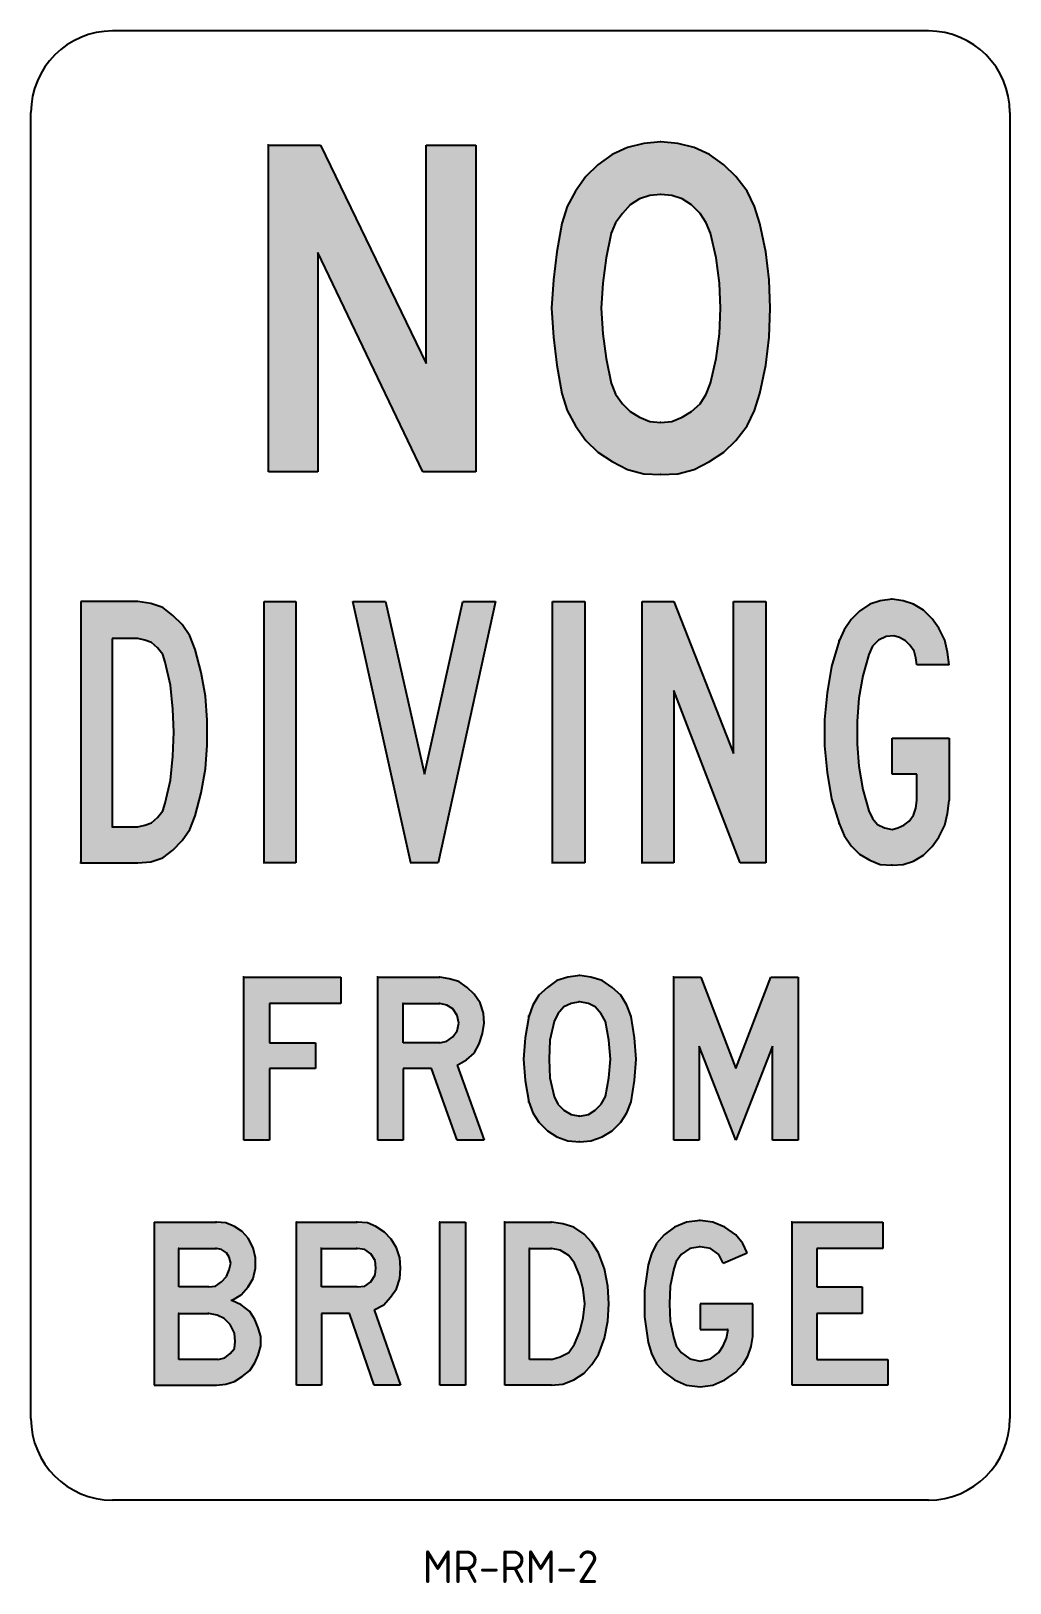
# Model space of a CAD drawing. Extents: x 215 to 290, y 136 to 255.
import ezdxf

# ---------------------------------------------------------------- set-up
doc = ezdxf.new("R2010")
doc.units = 0
doc.header["$MEASUREMENT"] = 0
doc.linetypes.add('CENTERX2', pattern=[101.6, 63.5, -12.7, 12.7, -12.7])
doc.layers.get('0').update_dxf_attribs({"linetype": 'CONTINUOUS'})
doc.layers.add('L35', color=3, linetype='CONTINUOUS')
doc.layers.add('T25', color=1, linetype='CONTINUOUS')
doc.styles.add('ISO', font='iso3098b.shx')

msp = doc.modelspace()

# ---------------------------------------------------------------- hatches: boundary and pattern name
at = {"layer": 'T25', "linetype": 'CENTERX2'}
h = msp.add_hatch(color=256, dxfattribs=at)
h.paths.add_polyline_path([(233.67, 221.1), (233.67, 246.13), (237.66, 246.13), (245.76, 229.4), (245.76, 246.13), (249.55, 246.13), (249.55, 221.1), (245.5, 221.1), (237.46, 237.9), (237.46, 221.1)])
edge = h.paths.add_edge_path()
edge.add_line((233.67, 246.13), (233.61, 246.13))
h = msp.add_hatch(color=256, dxfattribs=at)
h.paths.add_polyline_path([(270.34, 224.63), (270.92, 225.81), (271.32, 227.12), (271.77, 229.27), (272.03, 231.43), (272.1, 233.65), (272.03, 235.81), (271.77, 237.96), (271.32, 240.12), (270.92, 241.43), (270.34, 242.6), (269.49, 243.72), (268.57, 244.63), (267.46, 245.41), (266.28, 245.94), (265.04, 246.26), (263.74, 246.39), (262.43, 246.26), (261.19, 245.94), (260.01, 245.41), (258.9, 244.63), (257.98, 243.72), (257.2, 242.6), (256.55, 241.43), (256.15, 240.12), (255.76, 237.96), (255.5, 235.81), (255.37, 233.65), (255.5, 231.43), (255.76, 229.27), (256.15, 227.12), (256.55, 225.81), (257.2, 224.63), (257.98, 223.52), (258.9, 222.61), (260.01, 221.89), (261.19, 221.3), (262.43, 220.97), (263.74, 220.91), (265.04, 220.97), (266.28, 221.3), (267.46, 221.89), (268.57, 222.61), (269.49, 223.52)])
h.paths.add_polyline_path([(266.09, 225.74), (265.37, 225.29), (264.58, 224.96), (263.74, 224.89), (262.89, 224.96), (262.1, 225.29), (261.38, 225.74), (260.79, 226.33), (260.27, 227.05), (259.94, 227.9), (259.55, 229.8), (259.29, 231.69), (259.16, 233.65), (259.29, 235.55), (259.55, 237.51), (259.94, 239.4), (260.27, 240.19), (260.79, 240.9), (261.38, 241.56), (262.1, 242.02), (262.89, 242.28), (263.74, 242.34), (264.58, 242.28), (265.37, 242.02), (266.09, 241.56), (266.74, 240.9), (267.2, 240.19), (267.53, 239.4), (267.98, 237.51), (268.24, 235.55), (268.31, 233.65), (268.24, 231.69), (267.98, 229.8), (267.53, 227.9), (267.2, 227.05), (266.74, 226.33)], flags=16)
h = msp.add_hatch(color=256, dxfattribs=at)
h.paths.add_polyline_path([(228.84, 198.36), (228.97, 200.19), (228.97, 202.09), (228.84, 203.92), (228.51, 205.75), (228.05, 207.51), (227.66, 208.56), (227.07, 209.41), (226.35, 210.12), (225.57, 210.71), (224.66, 211.04), (223.67, 211.17), (219.3, 211.17), (219.3, 191.17), (223.67, 191.17), (224.66, 191.24), (225.57, 191.56), (226.35, 192.15), (227.07, 192.87), (227.66, 193.72), (228.05, 194.77), (228.51, 196.53)])
h.paths.add_polyline_path([(226.16, 197.51), (225.77, 195.75), (225.57, 195.16), (225.18, 194.64), (224.72, 194.24), (224.2, 194.05), (223.67, 193.92), (221.71, 193.92), (221.71, 208.36), (223.67, 208.36), (224.2, 208.23), (224.72, 208.03), (225.18, 207.64), (225.57, 207.12), (225.77, 206.53), (226.16, 204.77), (226.35, 202.94), (226.42, 201.17), (226.35, 199.34)], flags=16)
h = msp.add_hatch(color=256, dxfattribs=at)
h.paths.add_polyline_path([(264.72, 191.17), (262.3, 191.17), (262.3, 211.17), (264.72, 211.17), (269.29, 199.54), (269.29, 211.17), (271.77, 211.17), (271.77, 191.17), (269.81, 191.17), (264.72, 204.37)])
h.paths.add_polyline_path([(257.92, 191.17), (255.44, 191.17), (255.44, 211.17), (257.92, 211.17)])
h.paths.add_polyline_path([(246.68, 191.17), (244.59, 191.17), (240.14, 211.17), (242.63, 211.17), (245.63, 197.97), (248.57, 211.17), (251.06, 211.17)])
h.paths.add_polyline_path([(235.76, 191.17), (233.35, 191.17), (233.35, 211.17), (235.76, 211.17)])
edge = h.paths.add_edge_path()
edge.add_line((262.3, 191.17), (262.23, 191.17))
edge.add_line((255.44, 191.17), (255.37, 191.17))
edge.add_line((244.59, 191.17), (244.52, 191.17))
edge.add_line((233.35, 191.17), (233.28, 191.17))
for points in [[(278.9, 198.56), (278.77, 200.26), (278.77, 202.02), (278.9, 203.79), (279.22, 205.48), (279.68, 207.12), (279.94, 207.77), (280.4, 208.23), (280.99, 208.49), (281.58, 208.56), (282.03, 208.43), (282.49, 208.16), (282.82, 207.84), (283.14, 207.38), (283.28, 206.86), (283.34, 206.33), (285.82, 206.33), (285.69, 207.31), (285.5, 208.23), (285.04, 209.14), (284.52, 209.86), (283.86, 210.52), (283.08, 210.97), (282.3, 211.24), (281.45, 211.37), (280.53, 211.24), (279.75, 210.97), (278.96, 210.45), (278.31, 209.8), (277.79, 209.01), (277.39, 208.16), (276.81, 206.2), (276.48, 204.18), (276.28, 202.15), (276.28, 200.13), (276.48, 198.1), (276.81, 196.07), (277.39, 194.18), (277.79, 193.26), (278.31, 192.48), (278.96, 191.83), (279.75, 191.37), (280.53, 191.04), (281.45, 190.98), (282.3, 191.04), (283.08, 191.3), (283.86, 191.76), (284.52, 192.41), (285.04, 193.13), (285.5, 194.05), (285.69, 194.96), (285.82, 195.94), (285.82, 200.71), (281.45, 200.71), (281.45, 197.97), (283.34, 197.97), (283.34, 195.94), (283.28, 195.36), (283.08, 194.83), (282.75, 194.37), (282.36, 194.05), (281.9, 193.85), (281.45, 193.72), (280.86, 193.85), (280.33, 194.11), (279.94, 194.57), (279.68, 195.16), (279.22, 196.79)], [(237.27, 177.38), (233.74, 177.38), (233.74, 180.39), (239.23, 180.39), (239.23, 182.42), (231.78, 182.42), (231.78, 169.93), (233.74, 169.93), (233.74, 175.42), (237.27, 175.42)], [(266.81, 182.42), (264.72, 182.42), (264.72, 169.93), (266.68, 169.93), (266.68, 177.12), (269.49, 169.93), (272.3, 177.12), (272.3, 169.93), (274.26, 169.93), (274.26, 182.42), (272.17, 182.42), (269.49, 175.42)], [(248.77, 163.66), (246.81, 163.66), (246.81, 151.18), (248.77, 151.18)], [(270.79, 157.39), (266.74, 157.39), (266.74, 155.43), (268.9, 155.43), (268.77, 154.77), (268.51, 154.18), (268.18, 153.66), (267.53, 153.2), (266.74, 153.01), (265.96, 153.2), (265.3, 153.66), (264.91, 154.18), (264.72, 154.77), (264.45, 156.08), (264.39, 157.39), (264.45, 158.76), (264.72, 160.07), (264.91, 160.65), (265.3, 161.18), (265.96, 161.63), (266.74, 161.76), (267.53, 161.63), (268.18, 161.18), (268.51, 160.52), (270.34, 161.31), (270.01, 162.03), (269.49, 162.68), (268.64, 163.27), (267.72, 163.66), (266.74, 163.79), (265.7, 163.66), (264.78, 163.27), (264, 162.68), (263.41, 162.03), (263.02, 161.24), (262.76, 160.39), (262.49, 158.43), (262.49, 156.41), (262.76, 154.45), (263.02, 153.6), (263.41, 152.81), (264, 152.16), (264.78, 151.57), (265.7, 151.18), (266.74, 151.05), (267.72, 151.18), (268.64, 151.57), (269.49, 152.16), (270.01, 152.75), (270.4, 153.4), (270.66, 154.12), (270.79, 154.9)], [(279.16, 158.69), (275.69, 158.69), (275.69, 161.63), (280.73, 161.63), (280.73, 163.66), (273.8, 163.66), (273.8, 151.18), (281.12, 151.18), (281.12, 153.14), (275.69, 153.14), (275.69, 156.67), (279.16, 156.67)]]:
    msp.add_hatch(color=256, dxfattribs=at).paths.add_polyline_path(points)
h = msp.add_hatch(color=256, dxfattribs=at)
h.paths.add_polyline_path([(244, 175.42), (246.16, 175.42), (248.12, 169.93), (250.21, 169.93), (248.12, 175.68), (248.84, 176.08), (249.42, 176.6), (249.82, 177.32), (250.08, 178.1), (250.21, 178.89), (250.14, 179.67), (249.88, 180.46), (249.42, 181.11), (248.9, 181.63), (248.25, 182.09), (247.53, 182.28), (246.81, 182.42), (246.74, 182.42), (242.04, 182.42), (242.04, 169.93), (244, 169.93)])
h.paths.add_polyline_path([(244, 177.38), (244, 180.39), (246.81, 180.39), (247.33, 180.26), (247.79, 180), (248.12, 179.47), (248.25, 178.89), (248.12, 178.3), (247.79, 177.84), (247.33, 177.51), (246.81, 177.38)], flags=16)
h = msp.add_hatch(color=256, dxfattribs=at)
h.paths.add_polyline_path([(261.71, 174.51), (261.84, 176.14), (261.71, 177.78), (261.45, 179.41), (261.12, 180.26), (260.66, 181.04), (260.01, 181.63), (259.23, 182.15), (258.38, 182.42), (257.53, 182.55), (256.61, 182.42), (255.76, 182.15), (255.04, 181.63), (254.39, 181.04), (253.93, 180.26), (253.61, 179.41), (253.34, 177.78), (253.21, 176.14), (253.34, 174.51), (253.61, 172.87), (253.93, 172.02), (254.39, 171.31), (255.04, 170.65), (255.76, 170.19), (256.61, 169.87), (257.53, 169.8), (258.38, 169.87), (259.23, 170.19), (260.01, 170.65), (260.66, 171.31), (261.12, 172.02), (261.45, 172.87)])
h.paths.add_polyline_path([(255.24, 174.7), (255.17, 176.14), (255.24, 177.58), (255.57, 179.02), (255.83, 179.61), (256.29, 180.13), (256.87, 180.39), (257.53, 180.52), (258.18, 180.39), (258.7, 180.13), (259.16, 179.61), (259.49, 179.02), (259.75, 177.58), (259.88, 176.14), (259.75, 174.7), (259.49, 173.27), (259.16, 172.68), (258.7, 172.22), (258.18, 171.89), (257.53, 171.76), (256.87, 171.89), (256.29, 172.22), (255.83, 172.68), (255.57, 173.27)], flags=16)
h = msp.add_hatch(color=256, dxfattribs=at)
h.paths.add_polyline_path([(231.58, 158.1), (232.11, 158.69), (232.5, 159.35), (232.69, 160.13), (232.69, 160.92), (232.5, 161.7), (232.11, 162.42), (231.65, 162.94), (231.06, 163.33), (230.41, 163.59), (229.69, 163.66), (229.62, 163.66), (224.92, 163.66), (224.92, 151.18), (229.69, 151.18), (230.41, 151.24), (231.06, 151.44), (231.65, 151.83), (232.24, 152.29), (232.63, 152.88), (232.89, 153.47), (233.09, 154.18), (233.09, 154.9), (232.89, 155.56), (232.63, 156.21), (232.24, 156.8), (231.58, 157.32), (230.86, 157.65)])
h.paths.add_polyline_path([(226.81, 158.69), (226.81, 161.63), (229.69, 161.63), (230.08, 161.57), (230.47, 161.31), (230.67, 160.98), (230.8, 160.52), (230.67, 160), (230.47, 159.48), (230.08, 159.09), (229.62, 158.76), (229.1, 158.69)], flags=16)
h.paths.add_polyline_path([(226.81, 156.67), (229.1, 156.67), (229.75, 156.54), (230.28, 156.28), (230.73, 155.82), (231.06, 155.16), (231.13, 154.51), (231.06, 153.99), (230.73, 153.6), (230.34, 153.27), (229.82, 153.14), (226.81, 153.14)], flags=16)
h = msp.add_hatch(color=256, dxfattribs=at)
h.paths.add_polyline_path([(243.02, 157.91), (243.48, 158.56), (243.74, 159.35), (243.8, 160.13), (243.74, 160.92), (243.48, 161.7), (243.08, 162.35), (242.56, 162.88), (241.91, 163.33), (241.25, 163.59), (240.47, 163.66), (240.4, 163.66), (235.83, 163.66), (235.83, 151.18), (237.73, 151.18), (237.73, 156.67), (239.88, 156.67), (241.78, 151.18), (243.8, 151.18), (241.78, 156.93), (242.5, 157.32)])
h.paths.add_polyline_path([(237.73, 158.69), (237.73, 161.63), (240.47, 161.63), (241.06, 161.57), (241.52, 161.24), (241.84, 160.72), (241.91, 160.13), (241.84, 159.61), (241.52, 159.09), (241.06, 158.76), (240.47, 158.69)], flags=16)
h = msp.add_hatch(color=256, dxfattribs=at)
h.paths.add_polyline_path([(259.68, 158.76), (259.42, 160.07), (258.96, 161.31), (258.44, 162.09), (257.85, 162.74), (257.07, 163.27), (256.22, 163.53), (255.37, 163.66), (255.3, 163.66), (251.78, 163.66), (251.78, 151.18), (255.37, 151.18), (256.22, 151.24), (257.07, 151.57), (257.85, 152.09), (258.44, 152.75), (258.96, 153.53), (259.42, 154.77), (259.68, 156.08), (259.75, 157.39)])
h.paths.add_polyline_path([(253.67, 161.63), (255.37, 161.63), (256.02, 161.5), (256.68, 161.11), (257.13, 160.52), (257.53, 159.54), (257.79, 158.5), (257.92, 157.39), (257.79, 156.34), (257.53, 155.29), (257.13, 154.31), (256.68, 153.66), (256.02, 153.33), (255.37, 153.14), (253.67, 153.14)], flags=16)

# ---------------------------------------------------------------- linework, layer by layer
at = {"color": 1}
for p, q in [((233.67, 246.13), (233.61, 246.13)), ((233.67, 246.13), (237.66, 246.13)), ((233.67, 221.1), (233.67, 246.13)), ((237.66, 246.13), (245.76, 229.4)), ((245.76, 229.4), (245.76, 246.13)), ((245.76, 246.13), (249.55, 246.13)), ((249.55, 246.13), (249.55, 221.1)), ((262.43, 246.26), (261.19, 245.94)), ((263.74, 246.39), (262.43, 246.26)), ((263.74, 246.39), (263.67, 246.39)), ((265.04, 246.26), (263.74, 246.39)), ((266.28, 245.94), (265.04, 246.26)), ((260.01, 245.41), (258.9, 244.63)), ((261.19, 245.94), (260.01, 245.41)), ((267.46, 245.41), (266.28, 245.94)), ((268.57, 244.63), (267.46, 245.41)), ((257.98, 243.72), (257.2, 242.6)), ((258.9, 244.63), (257.98, 243.72)), ((269.49, 243.72), (268.57, 244.63)), ((270.34, 242.6), (269.49, 243.72)), ((257.2, 242.6), (256.55, 241.43)), ((270.92, 241.43), (270.34, 242.6)), ((256.55, 241.43), (256.15, 240.12)), ((261.38, 241.56), (260.79, 240.9)), ((262.1, 242.02), (261.38, 241.56)), ((262.89, 242.28), (262.1, 242.02)), ((263.74, 242.34), (262.89, 242.28)), ((263.74, 242.34), (263.67, 242.34)), ((264.58, 242.28), (263.74, 242.34)), ((265.37, 242.02), (264.58, 242.28)), ((266.09, 241.56), (265.37, 242.02)), ((266.74, 240.9), (266.09, 241.56)), ((271.32, 240.12), (270.92, 241.43)), ((256.15, 240.12), (255.76, 237.96)), ((256.15, 240.12), (256.09, 240.12)), ((260.27, 240.19), (259.94, 239.4)), ((260.79, 240.9), (260.27, 240.19)), ((267.2, 240.19), (266.74, 240.9)), ((267.53, 239.4), (267.2, 240.19)), ((271.32, 240.12), (271.25, 240.12)), ((271.77, 237.96), (271.32, 240.12)), ((259.94, 239.4), (259.55, 237.51)), ((259.94, 239.4), (259.88, 239.4)), ((267.53, 239.4), (267.46, 239.4)), ((267.98, 237.51), (267.53, 239.4)), ((245.5, 221.1), (237.46, 237.9)), ((237.46, 237.9), (237.46, 221.1)), ((255.76, 237.96), (255.5, 235.81)), ((272.03, 235.81), (271.77, 237.96)), ((259.55, 237.51), (259.29, 235.55)), ((268.24, 235.55), (267.98, 237.51)), ((255.5, 235.81), (255.37, 233.65)), ((259.29, 235.55), (259.16, 233.65)), ((268.31, 233.65), (268.24, 235.55)), ((272.1, 233.65), (272.03, 235.81)), ((255.37, 233.65), (255.5, 231.43)), ((259.16, 233.65), (259.29, 231.69)), ((268.24, 231.69), (268.31, 233.65)), ((272.03, 231.43), (272.1, 233.65)), ((255.5, 231.43), (255.76, 229.27)), ((259.29, 231.69), (259.55, 229.8)), ((267.98, 229.8), (268.24, 231.69)), ((271.77, 229.27), (272.03, 231.43)), ((259.55, 229.8), (259.94, 227.9)), ((267.53, 227.9), (267.98, 229.8)), ((255.76, 229.27), (256.15, 227.12)), ((271.32, 227.12), (271.77, 229.27)), ((256.15, 227.12), (256.09, 227.12)), ((256.15, 227.12), (256.55, 225.81)), ((259.94, 227.9), (259.88, 227.9)), ((259.94, 227.9), (260.27, 227.05)), ((260.27, 227.05), (260.79, 226.33)), ((266.74, 226.33), (267.2, 227.05)), ((267.2, 227.05), (267.53, 227.9)), ((267.53, 227.9), (267.46, 227.9)), ((270.92, 225.81), (271.32, 227.12)), ((271.32, 227.12), (271.25, 227.12)), ((256.55, 225.81), (257.2, 224.63)), ((260.79, 226.33), (261.38, 225.74)), ((266.09, 225.74), (266.74, 226.33)), ((270.34, 224.63), (270.92, 225.81)), ((257.2, 224.63), (257.98, 223.52)), ((261.38, 225.74), (262.1, 225.29)), ((262.1, 225.29), (262.89, 224.96)), ((262.89, 224.96), (263.74, 224.89)), ((263.74, 224.89), (263.67, 224.89)), ((263.74, 224.89), (264.58, 224.96)), ((264.58, 224.96), (265.37, 225.29)), ((265.37, 225.29), (266.09, 225.74)), ((269.49, 223.52), (270.34, 224.63)), ((257.98, 223.52), (258.9, 222.61)), ((268.57, 222.61), (269.49, 223.52)), ((258.9, 222.61), (260.01, 221.89)), ((267.46, 221.89), (268.57, 222.61)), ((237.46, 221.1), (233.67, 221.1)), ((249.55, 221.1), (245.5, 221.1)), ((260.01, 221.89), (261.19, 221.3)), ((261.19, 221.3), (262.43, 220.97)), ((265.04, 220.97), (266.28, 221.3)), ((266.28, 221.3), (267.46, 221.89)), ((262.43, 220.97), (263.74, 220.91)), ((263.74, 220.91), (263.67, 220.91)), ((263.74, 220.91), (265.04, 220.97)), ((223.67, 211.17), (219.3, 211.17)), ((219.3, 211.17), (219.3, 191.17)), ((224.66, 211.04), (223.67, 211.17)), ((225.57, 210.71), (224.66, 211.04)), ((226.35, 210.12), (225.57, 210.71)), ((233.35, 191.17), (233.35, 211.17)), ((233.35, 211.17), (235.76, 211.17)), ((235.76, 211.17), (235.76, 191.17)), ((244.59, 191.17), (240.14, 211.17)), ((240.14, 211.17), (242.63, 211.17)), ((242.63, 211.17), (245.63, 197.97)), ((245.63, 197.97), (248.57, 211.17)), ((251.06, 211.17), (246.68, 191.17)), ((248.57, 211.17), (251.06, 211.17)), ((255.44, 191.17), (255.44, 211.17)), ((255.44, 211.17), (257.92, 211.17)), ((257.92, 211.17), (257.92, 191.17)), ((262.3, 191.17), (262.3, 211.17)), ((262.3, 211.17), (264.72, 211.17)), ((264.72, 211.17), (269.29, 199.54)), ((269.29, 199.54), (269.29, 211.17)), ((269.29, 211.17), (271.77, 211.17)), ((271.77, 211.17), (271.77, 191.17)), ((278.96, 210.45), (278.31, 209.8)), ((279.75, 210.97), (278.96, 210.45)), ((280.53, 211.24), (279.75, 210.97)), ((281.45, 211.37), (280.53, 211.24)), ((281.45, 211.37), (281.38, 211.37)), ((282.3, 211.24), (281.45, 211.37)), ((283.08, 210.97), (282.3, 211.24)), ((283.86, 210.52), (283.08, 210.97)), ((284.52, 209.86), (283.86, 210.52)), ((227.07, 209.41), (226.35, 210.12)), ((227.66, 208.56), (227.07, 209.41)), ((278.31, 209.8), (277.79, 209.01)), ((285.04, 209.14), (284.52, 209.86)), ((223.67, 208.36), (221.71, 208.36)), ((221.71, 208.36), (221.71, 193.92)), ((224.2, 208.23), (223.67, 208.36)), ((224.72, 208.03), (224.2, 208.23)), ((225.18, 207.64), (224.72, 208.03)), ((228.05, 207.51), (227.66, 208.56)), ((277.39, 208.16), (276.81, 206.2)), ((277.39, 208.16), (277.33, 208.16)), ((277.79, 209.01), (277.39, 208.16)), ((280.4, 208.23), (279.94, 207.77)), ((280.99, 208.49), (280.4, 208.23)), ((281.58, 208.56), (280.99, 208.49)), ((282.03, 208.43), (281.58, 208.56)), ((282.49, 208.16), (282.03, 208.43)), ((282.82, 207.84), (282.49, 208.16)), ((285.5, 208.23), (285.04, 209.14)), ((285.69, 207.31), (285.5, 208.23)), ((225.57, 207.12), (225.18, 207.64)), ((225.77, 206.53), (225.57, 207.12)), ((228.51, 205.75), (228.05, 207.51)), ((279.68, 207.12), (279.22, 205.48)), ((279.94, 207.77), (279.68, 207.12)), ((283.14, 207.38), (282.82, 207.84)), ((283.28, 206.86), (283.14, 207.38)), ((283.34, 206.33), (283.28, 206.86)), ((285.82, 206.33), (285.69, 207.31)), ((226.16, 204.77), (225.77, 206.53)), ((228.84, 203.92), (228.51, 205.75)), ((276.81, 206.2), (276.48, 204.18)), ((285.82, 206.33), (283.34, 206.33)), ((226.35, 202.94), (226.16, 204.77)), ((279.22, 205.48), (278.9, 203.79)), ((228.97, 202.09), (228.84, 203.92)), ((269.81, 191.17), (264.72, 204.37)), ((264.72, 204.37), (264.72, 191.17)), ((276.48, 204.18), (276.28, 202.15)), ((278.9, 203.79), (278.77, 202.02)), ((226.42, 201.17), (226.35, 202.94)), ((228.97, 200.19), (228.97, 202.09)), ((276.28, 202.15), (276.28, 200.13)), ((226.35, 199.34), (226.42, 201.17)), ((278.77, 202.02), (278.77, 200.26)), ((228.84, 198.36), (228.97, 200.19)), ((276.28, 200.13), (276.48, 198.1)), ((278.77, 200.26), (278.9, 198.56)), ((281.45, 197.97), (281.45, 200.71)), ((281.45, 200.71), (285.82, 200.71)), ((285.82, 200.71), (285.82, 195.94)), ((226.16, 197.51), (226.35, 199.34)), ((278.9, 198.56), (279.22, 196.79)), ((225.77, 195.75), (226.16, 197.51)), ((228.51, 196.53), (228.84, 198.36)), ((276.48, 198.1), (276.81, 196.07)), ((283.34, 197.97), (281.45, 197.97)), ((283.34, 195.94), (283.34, 197.97)), ((228.05, 194.77), (228.51, 196.53)), ((279.22, 196.79), (279.68, 195.16)), ((225.18, 194.64), (225.57, 195.16)), ((225.57, 195.16), (225.77, 195.75)), ((276.81, 196.07), (277.39, 194.18)), ((279.68, 195.16), (279.94, 194.57)), ((283.08, 194.83), (283.28, 195.36)), ((283.28, 195.36), (283.34, 195.94)), ((283.34, 195.94), (283.28, 195.94)), ((285.5, 194.05), (285.69, 194.96)), ((285.69, 194.96), (285.82, 195.94)), ((285.82, 195.94), (285.76, 195.94)), ((285.82, 195.94), (285.76, 195.94)), ((221.71, 193.92), (221.65, 193.92)), ((221.71, 193.92), (223.67, 193.92)), ((223.67, 193.92), (224.2, 194.05)), ((224.2, 194.05), (224.72, 194.24)), ((224.72, 194.24), (225.18, 194.64)), ((227.07, 192.87), (227.66, 193.72)), ((227.66, 193.72), (228.05, 194.77)), ((277.39, 194.18), (277.33, 194.18)), ((277.39, 194.18), (277.79, 193.26)), ((279.94, 194.57), (280.33, 194.11)), ((280.33, 194.11), (280.86, 193.85)), ((280.86, 193.85), (281.45, 193.72)), ((281.45, 193.72), (281.9, 193.85)), ((281.9, 193.85), (282.36, 194.05)), ((282.36, 194.05), (282.75, 194.37)), ((282.75, 194.37), (283.08, 194.83)), ((285.04, 193.13), (285.5, 194.05)), ((226.35, 192.15), (227.07, 192.87)), ((277.79, 193.26), (278.31, 192.48)), ((284.52, 192.41), (285.04, 193.13)), ((224.66, 191.24), (225.57, 191.56)), ((225.57, 191.56), (226.35, 192.15)), ((278.31, 192.48), (278.96, 191.83)), ((278.96, 191.83), (279.75, 191.37)), ((279.75, 191.37), (280.53, 191.04)), ((283.08, 191.3), (283.86, 191.76)), ((283.86, 191.76), (284.52, 192.41)), ((219.3, 191.17), (219.23, 191.17)), ((219.3, 191.17), (223.67, 191.17)), ((223.67, 191.17), (224.66, 191.24)), ((233.35, 191.17), (233.28, 191.17)), ((235.76, 191.17), (233.35, 191.17)), ((244.59, 191.17), (244.52, 191.17)), ((246.68, 191.17), (244.59, 191.17)), ((255.44, 191.17), (255.37, 191.17)), ((257.92, 191.17), (255.44, 191.17)), ((262.3, 191.17), (262.23, 191.17)), ((264.72, 191.17), (262.3, 191.17)), ((271.77, 191.17), (269.81, 191.17)), ((280.53, 191.04), (281.45, 190.98)), ((281.45, 190.98), (281.38, 190.98)), ((281.45, 190.98), (282.3, 191.04)), ((282.3, 191.04), (283.08, 191.3)), ((231.78, 182.42), (231.71, 182.42)), ((231.78, 182.42), (239.23, 182.42)), ((231.78, 169.93), (231.78, 182.42)), ((239.23, 182.42), (239.23, 180.39)), ((242.04, 182.42), (241.97, 182.42)), ((242.04, 182.42), (246.81, 182.42)), ((242.04, 169.93), (242.04, 182.42)), ((246.81, 182.42), (246.74, 182.42)), ((246.81, 182.42), (246.74, 182.42)), ((247.53, 182.28), (246.81, 182.42)), ((248.25, 182.09), (247.53, 182.28)), ((248.9, 181.63), (248.25, 182.09)), ((255.76, 182.15), (255.04, 181.63)), ((256.61, 182.42), (255.76, 182.15)), ((257.53, 182.55), (256.61, 182.42)), ((257.53, 182.55), (257.46, 182.55)), ((258.38, 182.42), (257.53, 182.55)), ((259.23, 182.15), (258.38, 182.42)), ((260.01, 181.63), (259.23, 182.15)), ((264.72, 182.42), (264.65, 182.42)), ((264.72, 182.42), (266.81, 182.42)), ((264.72, 169.93), (264.72, 182.42)), ((266.81, 182.42), (269.49, 175.42)), ((269.49, 175.42), (272.17, 182.42)), ((272.17, 182.42), (274.26, 182.42)), ((274.26, 182.42), (274.26, 169.93)), ((249.42, 181.11), (248.9, 181.63)), ((249.88, 180.46), (249.42, 181.11)), ((254.39, 181.04), (253.93, 180.26)), ((255.04, 181.63), (254.39, 181.04)), ((260.66, 181.04), (260.01, 181.63)), ((261.12, 180.26), (260.66, 181.04)), ((239.23, 180.39), (233.74, 180.39)), ((233.74, 180.39), (233.74, 177.38)), ((244, 180.39), (243.93, 180.39)), ((244, 180.39), (246.81, 180.39)), ((244, 177.38), (244, 180.39)), ((246.81, 180.39), (246.74, 180.39)), ((246.81, 180.39), (246.74, 180.39)), ((247.33, 180.26), (246.81, 180.39)), ((247.79, 180), (247.33, 180.26)), ((248.12, 179.47), (247.79, 180)), ((248.25, 178.89), (248.12, 179.47)), ((250.14, 179.67), (249.88, 180.46)), ((250.21, 178.89), (250.14, 179.67)), ((253.93, 180.26), (253.61, 179.41)), ((255.83, 179.61), (255.57, 179.02)), ((256.29, 180.13), (255.83, 179.61)), ((256.87, 180.39), (256.29, 180.13)), ((257.53, 180.52), (256.87, 180.39)), ((257.53, 180.52), (257.46, 180.52)), ((258.18, 180.39), (257.53, 180.52)), ((258.7, 180.13), (258.18, 180.39)), ((259.16, 179.61), (258.7, 180.13)), ((259.49, 179.02), (259.16, 179.61)), ((261.45, 179.41), (261.12, 180.26)), ((247.79, 177.84), (248.12, 178.3)), ((248.12, 178.3), (248.25, 178.89)), ((248.25, 178.89), (248.18, 178.89)), ((250.08, 178.1), (250.21, 178.89)), ((250.21, 178.89), (250.14, 178.89)), ((253.61, 179.41), (253.34, 177.78)), ((253.61, 179.41), (253.54, 179.41)), ((255.57, 179.02), (255.24, 177.58)), ((255.57, 179.02), (255.5, 179.02)), ((259.49, 179.02), (259.42, 179.02)), ((259.75, 177.58), (259.49, 179.02)), ((261.45, 179.41), (261.38, 179.41)), ((261.71, 177.78), (261.45, 179.41)), ((233.74, 177.38), (237.27, 177.38)), ((237.27, 177.38), (237.27, 175.42)), ((246.81, 177.38), (244, 177.38)), ((246.81, 177.38), (247.33, 177.51)), ((247.33, 177.51), (247.79, 177.84)), ((249.42, 176.6), (249.82, 177.32)), ((249.82, 177.32), (250.08, 178.1)), ((253.34, 177.78), (253.21, 176.14)), ((255.24, 177.58), (255.17, 176.14)), ((259.88, 176.14), (259.75, 177.58)), ((261.84, 176.14), (261.71, 177.78)), ((269.49, 169.93), (266.68, 177.12)), ((266.68, 177.12), (266.68, 169.93)), ((272.3, 177.12), (269.49, 169.93)), ((272.3, 169.93), (272.3, 177.12)), ((248.12, 175.68), (248.84, 176.08)), ((248.84, 176.08), (249.42, 176.6)), ((253.21, 176.14), (253.34, 174.51)), ((255.17, 176.14), (255.24, 174.7)), ((259.75, 174.7), (259.88, 176.14)), ((261.71, 174.51), (261.84, 176.14)), ((237.27, 175.42), (233.74, 175.42)), ((233.74, 175.42), (233.74, 169.93)), ((246.16, 175.42), (244, 175.42)), ((244, 175.42), (244, 169.93)), ((248.12, 169.93), (246.16, 175.42)), ((248.12, 175.68), (250.21, 169.93)), ((255.24, 174.7), (255.57, 173.27)), ((259.49, 173.27), (259.75, 174.7)), ((253.34, 174.51), (253.61, 172.87)), ((261.45, 172.87), (261.71, 174.51)), ((253.61, 172.87), (253.54, 172.87)), ((253.61, 172.87), (253.93, 172.02)), ((255.57, 173.27), (255.5, 173.27)), ((255.57, 173.27), (255.83, 172.68)), ((255.83, 172.68), (256.29, 172.22)), ((258.7, 172.22), (259.16, 172.68)), ((259.16, 172.68), (259.49, 173.27)), ((259.49, 173.27), (259.42, 173.27)), ((261.12, 172.02), (261.45, 172.87)), ((261.45, 172.87), (261.38, 172.87)), ((253.93, 172.02), (254.39, 171.31)), ((254.39, 171.31), (255.04, 170.65)), ((256.29, 172.22), (256.87, 171.89)), ((256.87, 171.89), (257.53, 171.76)), ((257.53, 171.76), (257.46, 171.76)), ((257.53, 171.76), (258.18, 171.89)), ((258.18, 171.89), (258.7, 172.22)), ((260.01, 170.65), (260.66, 171.31)), ((260.66, 171.31), (261.12, 172.02)), ((255.04, 170.65), (255.76, 170.19)), ((255.76, 170.19), (256.61, 169.87)), ((258.38, 169.87), (259.23, 170.19)), ((259.23, 170.19), (260.01, 170.65)), ((233.74, 169.93), (231.78, 169.93)), ((244, 169.93), (242.04, 169.93)), ((250.21, 169.93), (248.12, 169.93)), ((256.61, 169.87), (257.53, 169.8)), ((257.53, 169.8), (257.46, 169.8)), ((257.53, 169.8), (258.38, 169.87)), ((266.68, 169.93), (264.72, 169.93)), ((274.26, 169.93), (272.3, 169.93)), ((224.92, 163.66), (229.69, 163.66)), ((224.92, 163.66), (224.92, 151.18)), ((229.69, 163.66), (229.62, 163.66)), ((229.69, 163.66), (229.62, 163.66)), ((230.41, 163.59), (229.69, 163.66)), ((231.06, 163.33), (230.41, 163.59)), ((231.65, 162.94), (231.06, 163.33)), ((232.11, 162.42), (231.65, 162.94)), ((235.83, 163.66), (235.76, 163.66)), ((235.83, 163.66), (240.47, 163.66)), ((235.83, 151.18), (235.83, 163.66)), ((240.47, 163.66), (240.4, 163.66)), ((240.47, 163.66), (240.4, 163.66)), ((241.25, 163.59), (240.47, 163.66)), ((241.91, 163.33), (241.25, 163.59)), ((242.56, 162.88), (241.91, 163.33)), ((243.08, 162.35), (242.56, 162.88)), ((246.81, 163.66), (246.74, 163.66)), ((246.81, 163.66), (248.77, 163.66)), ((246.81, 151.18), (246.81, 163.66)), ((248.77, 163.66), (248.77, 151.18)), ((251.78, 163.66), (251.71, 163.66)), ((251.78, 163.66), (255.37, 163.66)), ((251.78, 151.18), (251.78, 163.66)), ((255.37, 163.66), (255.3, 163.66)), ((255.37, 163.66), (255.3, 163.66)), ((256.22, 163.53), (255.37, 163.66)), ((257.07, 163.27), (256.22, 163.53)), ((257.85, 162.74), (257.07, 163.27)), ((264.78, 163.27), (264, 162.68)), ((265.7, 163.66), (264.78, 163.27)), ((266.74, 163.79), (265.7, 163.66)), ((266.74, 163.79), (266.68, 163.79)), ((267.72, 163.66), (266.74, 163.79)), ((268.64, 163.27), (267.72, 163.66)), ((269.49, 162.68), (268.64, 163.27)), ((273.8, 163.66), (273.73, 163.66)), ((273.8, 163.66), (280.73, 163.66)), ((273.8, 151.18), (273.8, 163.66)), ((280.73, 163.66), (280.73, 161.63)), ((226.81, 161.63), (226.75, 161.63)), ((226.81, 161.63), (229.69, 161.63)), ((226.81, 158.69), (226.81, 161.63)), ((229.69, 161.63), (229.62, 161.63)), ((229.69, 161.63), (229.62, 161.63)), ((230.08, 161.57), (229.69, 161.63)), ((232.11, 162.42), (232.04, 162.42)), ((232.5, 161.7), (232.11, 162.42)), ((232.69, 160.92), (232.5, 161.7)), ((237.73, 161.63), (237.66, 161.63)), ((237.73, 161.63), (240.47, 161.63)), ((237.73, 158.69), (237.73, 161.63)), ((240.47, 161.63), (240.4, 161.63)), ((240.47, 161.63), (240.4, 161.63)), ((241.06, 161.57), (240.47, 161.63)), ((243.48, 161.7), (243.08, 162.35)), ((243.74, 160.92), (243.48, 161.7)), ((253.67, 161.63), (253.61, 161.63)), ((253.67, 161.63), (255.37, 161.63)), ((253.67, 153.14), (253.67, 161.63)), ((255.37, 161.63), (255.3, 161.63)), ((255.37, 161.63), (255.3, 161.63)), ((256.02, 161.5), (255.37, 161.63)), ((258.44, 162.09), (257.85, 162.74)), ((258.96, 161.31), (258.44, 162.09)), ((263.41, 162.03), (263.02, 161.24)), ((264, 162.68), (263.41, 162.03)), ((265.96, 161.63), (265.3, 161.18)), ((266.74, 161.76), (265.96, 161.63)), ((266.74, 161.76), (266.68, 161.76)), ((267.53, 161.63), (266.74, 161.76)), ((268.18, 161.18), (267.53, 161.63)), ((269.49, 162.68), (269.42, 162.68)), ((270.01, 162.03), (269.49, 162.68)), ((270.34, 161.31), (270.01, 162.03)), ((280.73, 161.63), (275.69, 161.63)), ((275.69, 161.63), (275.69, 158.69)), ((230.47, 161.31), (230.08, 161.57)), ((230.67, 160.98), (230.47, 161.31)), ((230.8, 160.52), (230.67, 160.98)), ((230.67, 160), (230.8, 160.52)), ((230.8, 160.52), (230.73, 160.52)), ((232.69, 160.13), (232.69, 160.92)), ((241.52, 161.24), (241.06, 161.57)), ((241.84, 160.72), (241.52, 161.24)), ((241.91, 160.13), (241.84, 160.72)), ((243.8, 160.13), (243.74, 160.92)), ((256.68, 161.11), (256.02, 161.5)), ((257.13, 160.52), (256.68, 161.11)), ((257.13, 160.52), (257.07, 160.52)), ((257.53, 159.54), (257.13, 160.52)), ((258.96, 161.31), (258.9, 161.31)), ((259.42, 160.07), (258.96, 161.31)), ((263.02, 161.24), (262.76, 160.39)), ((264.91, 160.65), (264.72, 160.07)), ((265.3, 161.18), (264.91, 160.65)), ((268.18, 161.18), (268.11, 161.18)), ((268.51, 160.52), (268.18, 161.18)), ((268.51, 160.52), (270.34, 161.31)), ((270.34, 161.31), (270.27, 161.31)), ((230.08, 159.09), (230.47, 159.48)), ((230.47, 159.48), (230.67, 160)), ((232.11, 158.69), (232.5, 159.35)), ((232.5, 159.35), (232.69, 160.13)), ((241.52, 159.09), (241.84, 159.61)), ((241.84, 159.61), (241.91, 160.13)), ((241.91, 160.13), (241.84, 160.13)), ((243.48, 158.56), (243.74, 159.35)), ((243.74, 159.35), (243.8, 160.13)), ((243.8, 160.13), (243.74, 160.13)), ((257.79, 158.5), (257.53, 159.54)), ((259.68, 158.76), (259.42, 160.07)), ((262.76, 160.39), (262.49, 158.43)), ((264.72, 160.07), (264.45, 158.76)), ((229.1, 158.69), (226.81, 158.69)), ((229.1, 158.69), (229.62, 158.76)), ((229.62, 158.76), (230.08, 159.09)), ((230.86, 157.65), (231.58, 158.1)), ((231.58, 158.1), (232.11, 158.69)), ((232.11, 158.69), (232.04, 158.69)), ((240.47, 158.69), (237.73, 158.69)), ((240.47, 158.69), (241.06, 158.76)), ((241.06, 158.76), (241.52, 159.09)), ((243.02, 157.91), (243.48, 158.56)), ((257.92, 157.39), (257.79, 158.5)), ((259.75, 157.39), (259.68, 158.76)), ((262.49, 158.43), (262.49, 156.41)), ((264.45, 158.76), (264.39, 157.39)), ((275.69, 158.69), (279.16, 158.69)), ((279.16, 158.69), (279.16, 156.67)), ((230.86, 157.65), (230.8, 157.65)), ((231.58, 157.32), (230.86, 157.65)), ((232.24, 156.8), (231.58, 157.32)), ((241.78, 156.93), (242.5, 157.32)), ((241.78, 156.93), (243.8, 151.18)), ((242.5, 157.32), (243.02, 157.91)), ((257.79, 156.34), (257.92, 157.39)), ((259.68, 156.08), (259.75, 157.39)), ((264.39, 157.39), (264.45, 156.08)), ((270.79, 157.39), (266.74, 157.39)), ((266.74, 157.39), (266.74, 155.43)), ((270.79, 154.9), (270.79, 157.39)), ((226.81, 156.67), (226.75, 156.67)), ((226.81, 156.67), (229.1, 156.67)), ((226.81, 153.14), (226.81, 156.67)), ((229.1, 156.67), (229.03, 156.67)), ((229.1, 156.67), (229.03, 156.67)), ((229.75, 156.54), (229.1, 156.67)), ((230.28, 156.28), (229.75, 156.54)), ((230.73, 155.82), (230.28, 156.28)), ((231.06, 155.16), (230.73, 155.82)), ((232.63, 156.21), (232.24, 156.8)), ((232.89, 155.56), (232.63, 156.21)), ((239.88, 156.67), (237.73, 156.67)), ((237.73, 156.67), (237.73, 151.18)), ((241.78, 151.18), (239.88, 156.67)), ((257.53, 155.29), (257.79, 156.34)), ((259.42, 154.77), (259.68, 156.08)), ((262.49, 156.41), (262.76, 154.45)), ((264.45, 156.08), (264.72, 154.77)), ((279.16, 156.67), (275.69, 156.67)), ((275.69, 156.67), (275.69, 153.14)), ((231.13, 154.51), (231.06, 155.16)), ((231.06, 153.99), (231.13, 154.51)), ((231.13, 154.51), (231.06, 154.51)), ((233.09, 154.9), (232.89, 155.56)), ((233.09, 154.18), (233.09, 154.9)), ((257.13, 154.31), (257.53, 155.29)), ((258.96, 153.53), (259.42, 154.77)), ((264.72, 154.77), (264.91, 154.18)), ((266.74, 155.43), (268.9, 155.43)), ((268.51, 154.18), (268.77, 154.77)), ((268.77, 154.77), (268.9, 155.43)), ((268.9, 155.43), (268.83, 155.43)), ((268.9, 155.43), (268.83, 155.43)), ((270.66, 154.12), (270.79, 154.9)), ((230.34, 153.27), (230.73, 153.6)), ((230.73, 153.6), (231.06, 153.99)), ((232.63, 152.88), (232.89, 153.47)), ((232.89, 153.47), (233.09, 154.18)), ((255.37, 153.14), (256.02, 153.33)), ((256.02, 153.33), (256.68, 153.66)), ((256.68, 153.66), (257.13, 154.31)), ((257.13, 154.31), (257.07, 154.31)), ((258.44, 152.75), (258.96, 153.53)), ((258.96, 153.53), (258.9, 153.53)), ((262.76, 154.45), (263.02, 153.6)), ((263.02, 153.6), (263.41, 152.81)), ((264.91, 154.18), (265.3, 153.66)), ((265.3, 153.66), (265.96, 153.2)), ((267.53, 153.2), (268.18, 153.66)), ((268.18, 153.66), (268.51, 154.18)), ((270.01, 152.75), (270.4, 153.4)), ((270.4, 153.4), (270.66, 154.12)), ((229.82, 153.14), (226.81, 153.14)), ((229.82, 153.14), (230.34, 153.27)), ((231.65, 151.83), (232.24, 152.29)), ((232.24, 152.29), (232.63, 152.88)), ((255.37, 153.14), (253.67, 153.14)), ((257.85, 152.09), (258.44, 152.75)), ((263.41, 152.81), (264, 152.16)), ((264, 152.16), (264.78, 151.57)), ((265.96, 153.2), (266.74, 153.01)), ((266.74, 153.01), (267.53, 153.2)), ((268.64, 151.57), (269.49, 152.16)), ((269.49, 152.16), (270.01, 152.75)), ((275.69, 153.14), (281.12, 153.14)), ((281.12, 153.14), (281.12, 151.18)), ((224.92, 151.18), (229.69, 151.18)), ((229.69, 151.18), (230.41, 151.24)), ((230.41, 151.24), (231.06, 151.44)), ((231.06, 151.44), (231.65, 151.83)), ((237.73, 151.18), (235.83, 151.18)), ((243.8, 151.18), (241.78, 151.18)), ((248.77, 151.18), (246.81, 151.18)), ((255.37, 151.18), (251.78, 151.18)), ((255.37, 151.18), (256.22, 151.24)), ((256.22, 151.24), (257.07, 151.57)), ((257.07, 151.57), (257.85, 152.09)), ((264.78, 151.57), (265.7, 151.18)), ((265.7, 151.18), (266.74, 151.05)), ((266.74, 151.05), (267.72, 151.18)), ((267.72, 151.18), (268.64, 151.57)), ((281.12, 151.18), (273.8, 151.18))]:
    msp.add_line(p, q, dxfattribs=at)
at = {"layer": 'L35'}
for p, q in [((284.23, 254.87), (221.73, 254.87)), ((215.48, 148.62), (215.48, 248.62)), ((290.48, 248.62), (290.48, 148.62)), ((284.23, 142.37), (221.73, 142.37))]:
    msp.add_line(p, q, dxfattribs=at)
for centre, start, end in [((221.73, 248.62), 90, 180), ((284.23, 248.62), 0, 90), ((221.73, 148.62), 180, 270), ((284.23, 148.62), 270, 0)]:
    msp.add_arc(centre, 6.25, start, end, dxfattribs=at)

# ---------------------------------------------------------------- texts
at = {"layer": 'T25', "linetype": 'CENTERX2', "style": 'ISO'}
msp.add_text('MR-RM-2', height=2.5, dxfattribs=at).set_placement((245.49, 136.02))

doc.saveas('drawing.dxf')
